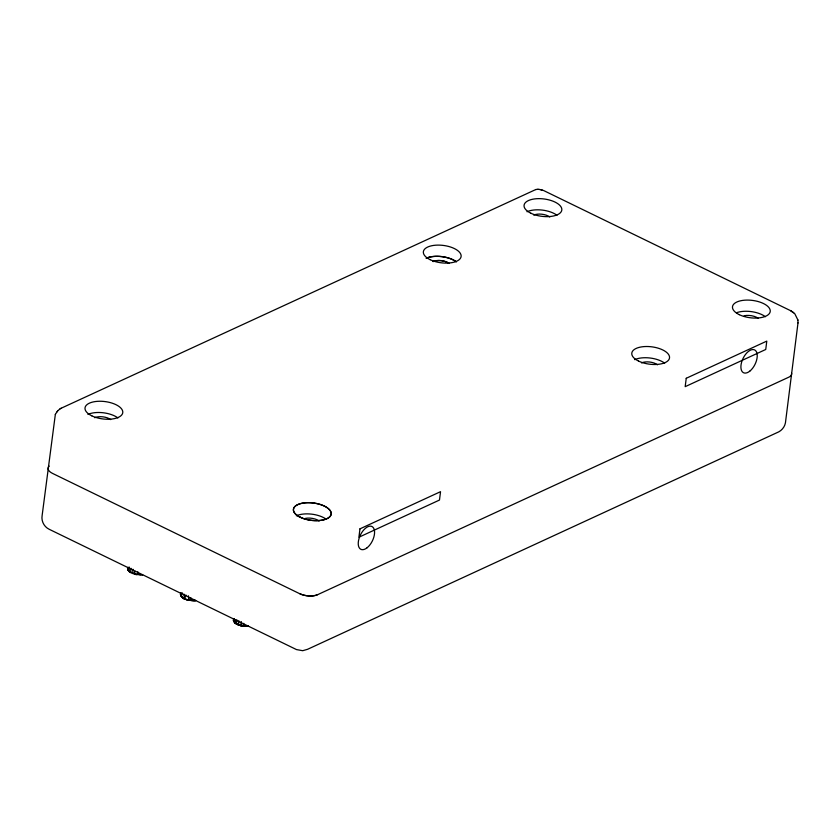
<?xml version="1.0" encoding="UTF-8"?>
<svg xmlns="http://www.w3.org/2000/svg" width="840" height="840" viewBox="0 0 840 840"><rect width="100%" height="100%" fill="white"/><g stroke="black" fill="none" stroke-linecap="round" stroke-linejoin="round"><path stroke-width="1.26" d="M137.834 571.841C139.703 576.429 132.374 574.97 135.23 571.326M235.095 619.909L234.843 622.828L238.392 624.645L248.546 626.304L240.807 625.769L241.28 621.537M233.615 619.038L233.835 621.6L238.591 625.023L234.843 622.828L236.639 624.078L233.341 619.994L233.835 621.6L233.583 618.775L233.835 621.6M181.346 596.043C178.154 592.063 184.842 601.01 187.845 599.676C205.8 599.897 186.585 603.635 190.775 597.597M243.716 623.353L243.348 626.273L248.546 626.304M798 322.906L785.442 422.793C784.749 426.594 782.24 429.923 778.88 431.802L307.608 649.288L302.715 650.696L296.499 649.582L49.298 529.337C44.174 526.964 41.108 521.136 42.126 515.571L55.346 414.393M129.381 567.105L128.971 571.326L130.757 572.565L127.964 570.087L128.195 567.158M142.464 574.896L134.904 573.92L128.971 571.326L130.589 572.523L130.966 568.26M133.004 569.258L132.71 573.521L128.971 571.326M182.322 592.861C178.174 595.654 188.979 603.529 180.81 595.497L181.136 592.914M183.697 598.322C179.203 594.552 186.123 602.522 183.897 594.017M185.945 595.004C182.522 599.823 190.533 602.868 188.339 595.78M233.751 621.254L234.077 618.66M236.471 624.036L236.838 619.763M238.886 620.76L238.466 625.002L243.359 626.262L238.466 625.002M142.674 574.791L140.165 574.665M193.106 600.411L195.405 600.653M246.047 626.168L240.776 625.643M127.88 567.756L128.153 570.245C126.42 565.992 128.804 572.618 130.757 572.565M180.442 594.489L180.642 593.029L181.094 595.99L180.442 594.489L180.81 595.497M180.894 595.844L180.821 593.513M233.762 620.571L233.762 619.259L234.024 621.747L233.373 620.235M55.335 414.445L56.921 411.915M56.921 411.978L57.771 410.729M57.761 410.792L59.882 408.986M59.871 409.048L61.121 408.198M61.11 408.251L535.836 189.515M49.182 466.106A12.684 5.838 7.2 0 0 52.574 473.424L299.764 593.733A12.684 5.838 7.2 0 0 317.51 594.731L788.792 377.192A12.684 5.838 7.2 0 0 791.637 373.233M535.826 189.567L537.285 189.304M537.285 189.357L538.892 189.294M248.462 626.409L243.359 626.157M134.925 574.255L132.52 573.363M129.139 571.442L128.383 569.867M234.843 622.828L234.255 621.369M140.123 574.875L134.894 574.14M538.892 189.347L543.49 190.47L790.692 310.727L794.798 313.75L797.927 320.05M185.525 599.256L183.424 598.122M190.417 600.516L185.462 599.12M540.529 189.546L542.105 189.924M236.366 623.879L238.591 625.023M127.648 568.942L128.405 570.287M790.692 310.727L793.716 312.68M235.022 622.954L236.639 624.078M234.77 622.503L236.345 623.658M181.828 596.747L183.414 597.901M128.888 570.99L130.473 572.145M127.502 568.732L127.869 569.751M797.937 319.988L797.99 322.969M526.985 211.743A19.026 8.757 7.2 0 1 556.962 215.261M426.29 258.216A19.026 8.757 7.2 0 1 456.267 261.734M736.501 312.732A19.026 8.757 7.2 0 1 765.376 316.712M634.704 359.656A19.026 8.757 7.2 0 1 664.682 363.174M296.352 515.802A19.026 8.757 7.2 0 1 326.33 519.319M87.927 414.414A19.026 8.757 7.2 0 1 117.905 417.931M433.072 261.513A10.143 4.673 7.2 0 1 449.064 263.392A10.143 4.673 7.2 0 0 433.062 261.566M533.768 215.103A10.143 4.673 7.2 0 1 549.749 216.972M94.721 417.711A10.143 4.673 7.2 0 1 110.702 419.591M305.067 518.458A10.143 4.673 7.2 0 1 319.127 520.979M641.498 362.901A10.143 4.673 7.2 0 1 657.478 364.781M744.125 315.788A10.143 4.673 7.2 0 1 758.184 318.308M317.52 594.678A12.684 5.838 7.2 0 1 299.764 593.67M426.279 258.269A19.026 8.757 7.2 0 1 456.257 261.786M359.971 528.843L358.911 537.222L439.478 500.052L440.538 491.673L359.971 528.843M686.238 378.284L685.178 386.663L765.744 349.482L766.794 341.103L686.238 378.284M430.154 259.686A19.026 8.757 7.2 0 0 460.877 257.45A19.026 8.757 7.2 0 0 435.687 245.196A19.026 8.757 7.2 0 0 430.154 259.686M530.859 213.224A19.026 8.757 7.2 0 0 561.572 210.977A19.026 8.757 7.2 0 0 536.382 198.734A19.026 8.757 7.2 0 0 530.859 213.224M739.274 314.664A19.026 8.757 7.2 0 0 769.986 312.428A19.026 8.757 7.2 0 0 744.807 300.174A19.026 8.757 7.2 0 0 739.274 314.664M638.578 361.084A19.026 8.757 7.2 0 0 669.291 358.838A19.026 8.757 7.2 0 0 644.112 346.594A19.026 8.757 7.2 0 0 638.578 361.084M91.802 415.832A19.026 8.757 7.2 0 0 122.525 413.595A19.026 8.757 7.2 0 0 97.335 401.342A19.026 8.757 7.2 0 0 91.802 415.832M300.227 517.22A19.026 8.757 7.2 0 0 330.95 514.983A19.026 8.757 7.2 0 0 305.76 502.73A19.026 8.757 7.2 0 0 300.227 517.22A19.026 8.757 7.2 0 0 330.939 515.046A19.026 8.757 7.2 0 0 305.75 502.793A19.026 8.757 7.2 0 0 300.216 517.283M367.132 547.743A12.684 6.678 -64.1 0 0 373.107 527.394A12.684 6.678 -64.1 0 0 358.995 538.619A12.684 6.678 -64.1 0 0 367.132 547.743M749.795 371.154A12.684 6.678 -64.1 0 0 755.769 350.805A12.684 6.678 -64.1 0 0 741.657 362.03A12.684 6.678 -64.1 0 0 749.795 371.154"/></g></svg>
